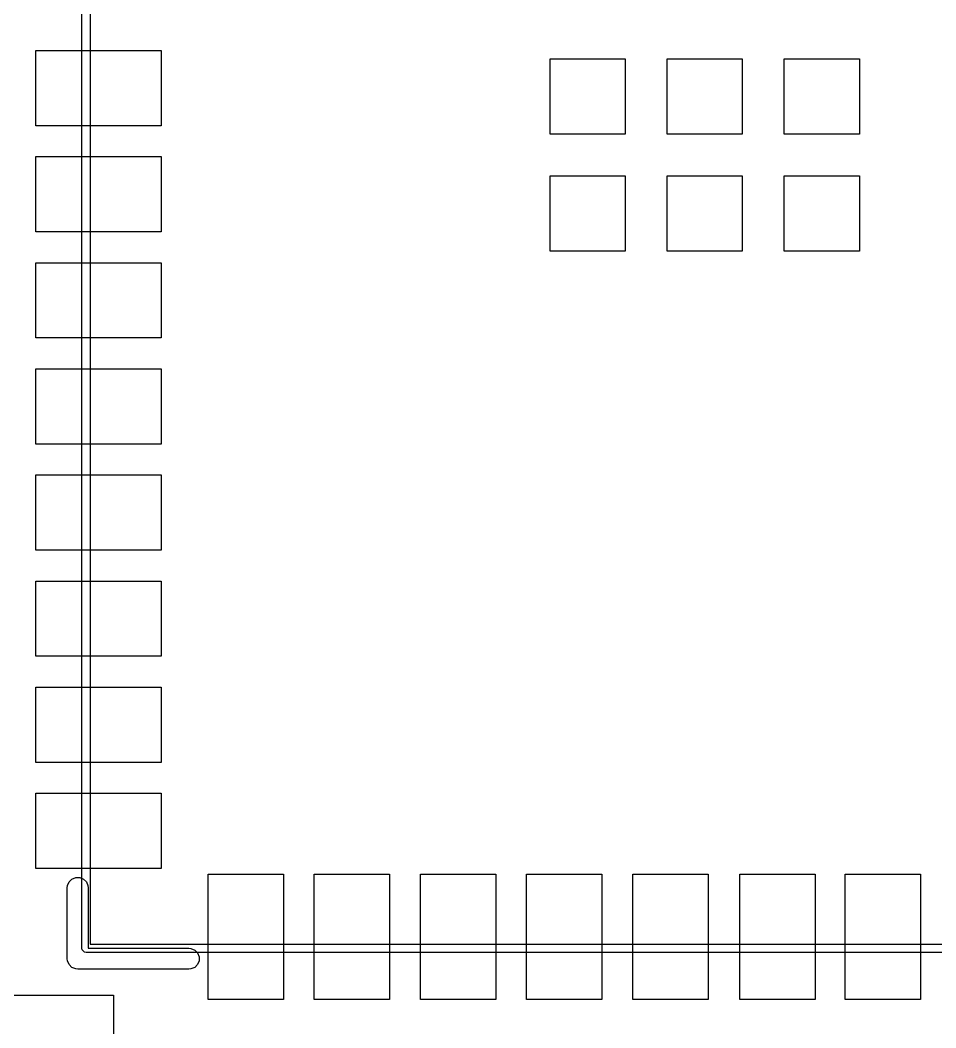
# Model space of a CAD drawing. Extents: x 100 to 191, y -173 to -30.
# Drawn here: x 138.77 to 149.73, y -76.39 to -64.33 of the extents above; entities that cross this region are included whole.
import ezdxf

# ---------------------------------------------------------------- set-up
doc = ezdxf.new("R2010")
doc.units = 0
doc.layers.add('BLACK', color=7, linetype='CONTINUOUS')

msp = doc.modelspace()

# ---------------------------------------------------------------- linework, layer by layer
at = {"layer": 'BLACK', "linetype": 'Continuous'}
for p, q in [((139.512, -75.44057), (139.512, -49.96557)), ((139.612, -50.01557), (139.612, -75.39057)), ((138.962, -65.59557), (138.962, -64.69557)), ((138.962, -64.69557), (140.462, -64.69557)), ((138.962, -65.59557), (138.962, -64.69557)), ((138.962, -64.69557), (140.462, -64.69557)), ((140.462, -64.69557), (140.462, -65.59557)), ((140.462, -64.69557), (140.462, -65.59557)), ((145.112, -65.69557), (145.112, -64.79557)), ((145.112, -64.79557), (146.012, -64.79557)), ((145.112, -65.69557), (145.112, -64.79557)), ((145.112, -64.79557), (146.012, -64.79557)), ((146.012, -64.79557), (146.012, -65.69557)), ((146.012, -64.79557), (146.012, -65.69557)), ((146.512, -65.69557), (146.512, -64.79557)), ((146.512, -64.79557), (147.412, -64.79557)), ((146.512, -65.69557), (146.512, -64.79557)), ((146.512, -64.79557), (147.412, -64.79557)), ((147.412, -64.79557), (147.412, -65.69557)), ((147.412, -64.79557), (147.412, -65.69557)), ((147.912, -65.69557), (147.912, -64.79557)), ((147.912, -64.79557), (148.812, -64.79557)), ((147.912, -65.69557), (147.912, -64.79557)), ((147.912, -64.79557), (148.812, -64.79557)), ((148.812, -64.79557), (148.812, -65.69557)), ((148.812, -64.79557), (148.812, -65.69557)), ((140.462, -65.59557), (138.962, -65.59557)), ((140.462, -65.59557), (138.962, -65.59557)), ((146.012, -65.69557), (145.112, -65.69557)), ((146.012, -65.69557), (145.112, -65.69557)), ((147.412, -65.69557), (146.512, -65.69557)), ((147.412, -65.69557), (146.512, -65.69557)), ((148.812, -65.69557), (147.912, -65.69557)), ((148.812, -65.69557), (147.912, -65.69557)), ((138.962, -66.86557), (138.962, -65.96557)), ((138.962, -65.96557), (140.462, -65.96557)), ((138.962, -66.86557), (138.962, -65.96557)), ((138.962, -65.96557), (140.462, -65.96557)), ((140.462, -65.96557), (140.462, -66.86557)), ((140.462, -65.96557), (140.462, -66.86557)), ((145.112, -67.09557), (145.112, -66.19557)), ((145.112, -66.19557), (146.012, -66.19557)), ((145.112, -67.09557), (145.112, -66.19557)), ((145.112, -66.19557), (146.012, -66.19557)), ((146.012, -66.19557), (146.012, -67.09557)), ((146.012, -66.19557), (146.012, -67.09557)), ((146.512, -67.09557), (146.512, -66.19557)), ((146.512, -66.19557), (147.412, -66.19557)), ((146.512, -67.09557), (146.512, -66.19557)), ((146.512, -66.19557), (147.412, -66.19557)), ((147.412, -66.19557), (147.412, -67.09557)), ((147.412, -66.19557), (147.412, -67.09557)), ((147.912, -67.09557), (147.912, -66.19557)), ((147.912, -66.19557), (148.812, -66.19557)), ((147.912, -67.09557), (147.912, -66.19557)), ((147.912, -66.19557), (148.812, -66.19557)), ((148.812, -66.19557), (148.812, -67.09557)), ((148.812, -66.19557), (148.812, -67.09557)), ((140.462, -66.86557), (138.962, -66.86557)), ((140.462, -66.86557), (138.962, -66.86557)), ((146.012, -67.09557), (145.112, -67.09557)), ((146.012, -67.09557), (145.112, -67.09557)), ((147.412, -67.09557), (146.512, -67.09557)), ((147.412, -67.09557), (146.512, -67.09557)), ((148.812, -67.09557), (147.912, -67.09557)), ((148.812, -67.09557), (147.912, -67.09557)), ((138.962, -68.13557), (138.962, -67.23557)), ((138.962, -67.23557), (140.462, -67.23557)), ((138.962, -68.13557), (138.962, -67.23557)), ((138.962, -67.23557), (140.462, -67.23557)), ((140.462, -67.23557), (140.462, -68.13557)), ((140.462, -67.23557), (140.462, -68.13557)), ((140.462, -68.13557), (138.962, -68.13557)), ((140.462, -68.13557), (138.962, -68.13557)), ((138.962, -69.40557), (138.962, -68.50557)), ((138.962, -68.50557), (140.462, -68.50557)), ((138.962, -69.40557), (138.962, -68.50557)), ((138.962, -68.50557), (140.462, -68.50557)), ((140.462, -68.50557), (140.462, -69.40557)), ((140.462, -68.50557), (140.462, -69.40557)), ((140.462, -69.40557), (138.962, -69.40557)), ((140.462, -69.40557), (138.962, -69.40557)), ((138.962, -70.67557), (138.962, -69.77557)), ((138.962, -69.77557), (140.462, -69.77557)), ((138.962, -70.67557), (138.962, -69.77557)), ((138.962, -69.77557), (140.462, -69.77557)), ((140.462, -69.77557), (140.462, -70.67557)), ((140.462, -69.77557), (140.462, -70.67557)), ((140.462, -70.67557), (138.962, -70.67557)), ((140.462, -70.67557), (138.962, -70.67557)), ((138.962, -71.94557), (138.962, -71.04557)), ((138.962, -71.04557), (140.462, -71.04557)), ((138.962, -71.94557), (138.962, -71.04557)), ((138.962, -71.04557), (140.462, -71.04557)), ((140.462, -71.04557), (140.462, -71.94557)), ((140.462, -71.04557), (140.462, -71.94557)), ((140.462, -71.94557), (138.962, -71.94557)), ((140.462, -71.94557), (138.962, -71.94557)), ((138.962, -73.21557), (138.962, -72.31557)), ((138.962, -72.31557), (140.462, -72.31557)), ((138.962, -73.21557), (138.962, -72.31557)), ((138.962, -72.31557), (140.462, -72.31557)), ((140.462, -72.31557), (140.462, -73.21557)), ((140.462, -72.31557), (140.462, -73.21557)), ((140.462, -73.21557), (138.962, -73.21557)), ((140.462, -73.21557), (138.962, -73.21557)), ((138.962, -74.48557), (138.962, -73.58557)), ((138.962, -73.58557), (140.462, -73.58557)), ((138.962, -74.48557), (138.962, -73.58557)), ((138.962, -73.58557), (140.462, -73.58557)), ((140.462, -73.58557), (140.462, -74.48557)), ((140.462, -73.58557), (140.462, -74.48557)), ((140.462, -74.48557), (138.962, -74.48557)), ((140.462, -74.48557), (138.962, -74.48557)), ((139.339402, -74.691184), (139.358066, -74.646124)), ((139.358066, -74.646124), (139.392554, -74.611636)), ((139.392554, -74.611636), (139.437614, -74.592972)), ((139.437614, -74.592972), (139.486386, -74.592972)), ((139.486386, -74.592972), (139.531446, -74.611636)), ((139.531446, -74.611636), (139.565934, -74.646124)), ((139.565934, -74.646124), (139.584598, -74.691184)), ((141.022, -76.05557), (141.022, -74.55557)), ((141.022, -74.55557), (141.922, -74.55557)), ((141.022, -76.05557), (141.022, -74.55557)), ((141.022, -74.55557), (141.922, -74.55557)), ((141.922, -74.55557), (141.922, -76.05557)), ((141.922, -74.55557), (141.922, -76.05557)), ((142.292, -76.05557), (142.292, -74.55557)), ((142.292, -74.55557), (143.192, -74.55557)), ((142.292, -76.05557), (142.292, -74.55557)), ((142.292, -74.55557), (143.192, -74.55557)), ((143.192, -74.55557), (143.192, -76.05557)), ((143.192, -74.55557), (143.192, -76.05557)), ((143.562, -76.05557), (143.562, -74.55557)), ((143.562, -74.55557), (144.462, -74.55557)), ((143.562, -76.05557), (143.562, -74.55557)), ((143.562, -74.55557), (144.462, -74.55557)), ((144.462, -74.55557), (144.462, -76.05557)), ((144.462, -74.55557), (144.462, -76.05557)), ((144.832, -76.05557), (144.832, -74.55557)), ((144.832, -74.55557), (145.732, -74.55557)), ((144.832, -76.05557), (144.832, -74.55557)), ((144.832, -74.55557), (145.732, -74.55557)), ((145.732, -74.55557), (145.732, -76.05557)), ((145.732, -74.55557), (145.732, -76.05557)), ((146.102, -76.05557), (146.102, -74.55557)), ((146.102, -74.55557), (147.002, -74.55557)), ((146.102, -76.05557), (146.102, -74.55557)), ((146.102, -74.55557), (147.002, -74.55557)), ((147.002, -74.55557), (147.002, -76.05557)), ((147.002, -74.55557), (147.002, -76.05557)), ((147.382, -76.05557), (147.382, -74.55557)), ((147.382, -74.55557), (148.282, -74.55557)), ((147.382, -76.05557), (147.382, -74.55557)), ((147.382, -74.55557), (148.282, -74.55557)), ((148.282, -74.55557), (148.282, -76.05557)), ((148.282, -74.55557), (148.282, -76.05557)), ((148.642, -76.05557), (148.642, -74.55557)), ((148.642, -74.55557), (149.542, -74.55557)), ((148.642, -76.05557), (148.642, -74.55557)), ((148.642, -74.55557), (149.542, -74.55557)), ((149.542, -74.55557), (149.542, -76.05557)), ((149.542, -74.55557), (149.542, -76.05557)), ((139.337, -74.71557), (139.339402, -74.691184)), ((139.337, -75.56557), (139.337, -74.71557)), ((139.584598, -74.691184), (139.587, -74.71557)), ((139.587, -74.71557), (139.587, -75.44057)), ((139.515806, -75.459704), (139.512, -75.44057)), ((139.542866, -75.486764), (139.515806, -75.459704)), ((139.562, -75.49057), (139.542866, -75.486764)), ((157.487, -75.49057), (139.562, -75.49057)), ((139.587, -75.44057), (140.792, -75.44057)), ((139.612, -75.39057), (157.437, -75.39057)), ((140.792, -75.44057), (140.816386, -75.442972)), ((140.816386, -75.442972), (140.861446, -75.461636)), ((140.861446, -75.461636), (140.895934, -75.496124)), ((140.895934, -75.496124), (140.914598, -75.541184)), ((139.339402, -75.589956), (139.337, -75.56557)), ((139.358066, -75.635016), (139.339402, -75.589956)), ((140.914598, -75.589956), (140.895934, -75.635016)), ((140.914598, -75.541184), (140.914598, -75.589956)), ((139.392554, -75.669504), (139.358066, -75.635016)), ((139.437614, -75.688168), (139.392554, -75.669504)), ((139.462, -75.69057), (139.437614, -75.688168)), ((140.792, -75.69057), (139.462, -75.69057)), ((140.816386, -75.688168), (140.792, -75.69057)), ((140.861446, -75.669504), (140.816386, -75.688168)), ((140.895934, -75.635016), (140.861446, -75.669504)), ((136.489499, -76.003832), (139.888382, -76.003832)), ((139.888382, -76.003832), (139.888382, -76.974941)), ((141.922, -76.05557), (141.022, -76.05557)), ((141.922, -76.05557), (141.022, -76.05557)), ((143.192, -76.05557), (142.292, -76.05557)), ((143.192, -76.05557), (142.292, -76.05557)), ((144.462, -76.05557), (143.562, -76.05557)), ((144.462, -76.05557), (143.562, -76.05557)), ((145.732, -76.05557), (144.832, -76.05557)), ((145.732, -76.05557), (144.832, -76.05557)), ((147.002, -76.05557), (146.102, -76.05557)), ((147.002, -76.05557), (146.102, -76.05557)), ((148.282, -76.05557), (147.382, -76.05557)), ((148.282, -76.05557), (147.382, -76.05557)), ((149.542, -76.05557), (148.642, -76.05557)), ((149.542, -76.05557), (148.642, -76.05557))]:
    msp.add_line(p, q, dxfattribs=at)

doc.saveas('drawing.dxf')
